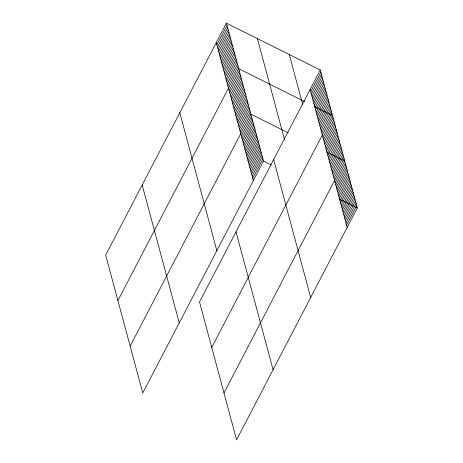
<?xml version="1.0" encoding="UTF-8"?>
<svg xmlns="http://www.w3.org/2000/svg" width="463" height="463" viewBox="0 0 463 463"><rect width="100%" height="100%" fill="white"/><g stroke="black" fill="none" stroke-linecap="round" stroke-linejoin="round"><path stroke-width="0.69" d="M226.419 23.15L105.68 255.084L142.754 393L263.488 161.072L226.419 23.15L320.246 70L357.32 207.916L236.581 439.85L199.512 301.928L320.246 70M216.898 44.888L227.026 25.424M217.506 47.168L227.64 27.699M218.119 49.443L228.253 29.979M218.733 51.717L228.861 32.254M219.34 53.992L229.474 34.528M219.954 56.266L230.088 36.803M220.567 58.546L230.701 39.077M221.175 60.821L231.309 41.357M221.789 63.095L231.922 43.632M222.402 65.37L232.536 45.906M223.016 67.644L233.144 48.181M223.623 69.925L233.757 50.455M224.237 72.199L234.371 52.736M224.85 74.474L234.978 55.01M225.458 76.748L235.592 57.285M226.071 79.023L236.205 59.559M226.685 81.303L236.813 61.839M227.292 83.577L237.426 64.114M227.906 85.852L238.04 66.388M117.915 300.597L238.648 68.663L304.741 101.663M229.127 90.407L239.261 70.937M229.741 92.681L239.875 73.218M230.354 94.956L240.488 75.492M230.962 97.23L241.096 77.767M231.575 99.504L241.709 80.041M232.189 101.785L242.323 82.316M232.802 104.059L242.93 84.596M233.41 106.334L243.544 86.87M234.023 108.608L244.157 89.145M234.637 110.883L244.765 91.419M235.245 113.163L245.378 93.694M235.858 115.437L245.992 95.974M236.471 117.712L246.6 98.249M237.079 119.986L247.213 100.523M237.693 122.261L247.827 102.798M238.306 124.541L248.44 105.072M238.914 126.816L249.048 107.352M239.527 129.09L249.661 109.627M240.141 131.365L250.275 111.901M130.149 346.11L250.882 114.176L288.102 132.759M241.35 135.873L251.484 116.41M241.952 138.107L252.086 118.644M242.554 140.341L252.682 120.878M243.15 142.575L253.284 123.112M243.752 144.809L253.886 125.34M244.354 147.037L254.488 127.574M244.95 149.271L255.084 129.808M245.552 151.505L255.686 132.042M246.154 153.739L256.288 134.276M246.756 155.973L256.884 136.51M247.352 158.207L257.486 138.738M247.954 160.435L258.088 140.972M248.556 162.669L258.69 143.206M249.152 164.903L259.286 145.44M249.754 167.137L259.888 147.674M250.356 169.371L260.49 149.908M250.958 171.605L261.086 152.136M251.554 173.833L261.688 154.37M252.156 176.067L262.289 156.604M252.757 178.301L262.886 158.838M310.725 91.738L320.859 72.274M311.339 94.012L321.472 74.549M311.952 96.287L322.08 76.823M312.56 98.567L322.694 79.098M313.173 100.841L323.307 81.378M313.787 103.116L323.921 83.653M314.394 105.39L324.528 85.927M315.008 107.665L325.142 88.201M315.621 109.945L325.755 90.476M316.235 112.22L326.363 92.756M316.842 114.494L326.976 95.031M317.456 116.769L327.59 97.305M318.069 119.043L328.198 99.58M318.677 121.323L328.811 101.854M319.291 123.598L329.425 104.134M319.904 125.872L330.032 106.409M320.512 128.147L330.646 108.683M321.125 130.421L331.259 110.958M321.739 132.702L331.873 113.232M211.747 347.441L332.48 115.513L314.418 106.49M322.96 137.251L333.094 117.787M323.573 139.525L333.707 120.062M324.187 141.8L334.315 122.336M324.795 144.08L334.928 124.611M325.408 146.354L335.542 126.891M326.021 148.629L336.15 129.165M326.629 150.903L336.763 131.44M327.243 153.184L337.377 133.714M327.856 155.458L337.984 135.995M328.464 157.733L338.598 138.269M329.077 160.007L339.211 140.544M329.691 162.281L339.825 142.818M330.298 164.562L340.432 145.093M330.912 166.836L341.046 147.373M331.525 169.111L341.659 149.647M332.139 171.385L342.267 151.922M332.747 173.66L342.88 154.196M333.36 175.94L343.494 156.471M333.973 178.214L344.102 158.751M223.976 392.96L344.715 161.026L326.652 152.009M335.183 182.723L345.317 163.26M335.785 184.957L345.913 165.488M336.381 187.185L346.515 167.722M336.983 189.419L347.117 169.956M337.585 191.653L347.719 172.19M338.187 193.887L348.315 174.424M338.783 196.121L348.917 176.658M339.385 198.355L349.519 178.886M339.987 200.583L350.115 181.12M340.583 202.817L350.717 183.354M341.185 205.051L351.319 185.588M341.787 207.285L351.921 187.822M342.383 209.519L352.517 190.056M342.985 211.753L353.119 192.284M343.587 213.981L353.72 194.518M344.188 216.215L354.317 196.752M344.785 218.449L354.918 198.986M345.386 220.683L355.52 201.22M345.988 222.917L356.116 203.454M346.584 225.151L356.718 205.682M263.488 161.072L271.231 164.938M339.257 198.899L357.32 207.916M310.117 89.463L347.186 227.379M289.282 54.536L302.738 104.603M257.382 38.608L284.548 139.687M273.616 159.579L310.69 297.495M216.285 42.613L253.354 180.535M236.008 231.813L273.083 369.734M179.783 112.729L216.858 250.651M142.182 184.969L179.25 322.89"/></g></svg>
